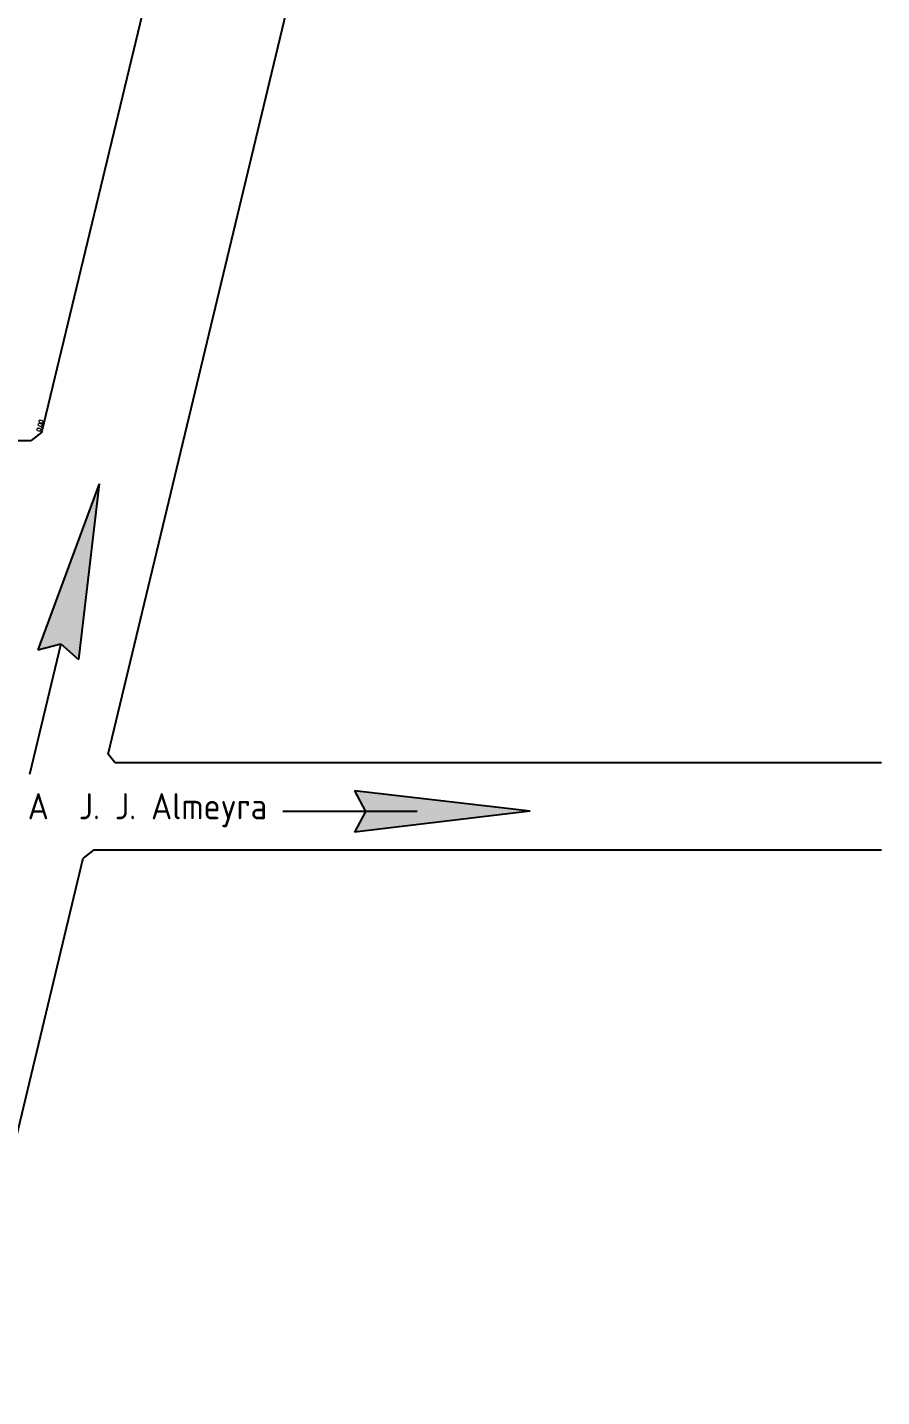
# Model space of a CAD drawing. Extents: x -48 to 13651, y -112 to 3468.
# Drawn here: x 3707 to 4196, y 1471 to 2256 of the extents above; entities that cross this region are included whole.
import ezdxf
from ezdxf.enums import TextEntityAlignment as Align

# ---------------------------------------------------------------- set-up
doc = ezdxf.new("R2010")
doc.units = 0
doc.header["$LTSCALE"] = 6
doc.header["$MEASUREMENT"] = 0
for name, color, linetype in [('MANZANAS', 7, 'CONTINUOUS'), ('NOMB_CALLES', 4, 'CONTINUOUS'), ('PROGRESIVA', 60, 'CONTINUOUS')]:
    doc.layers.add(name, color=color, linetype=linetype)
doc.styles.add('GEOSLAB703LTBT', font='isocp.shx', dxfattribs={"width": 0.9, "height": 8})
doc.styles.add('ROMANS', font='romans.shx', dxfattribs={"width": 0.8, "height": 2.5})

msp = doc.modelspace()

# ---------------------------------------------------------------- hatches: boundary and pattern name
at = {"layer": 'NOMB_CALLES'}
h = msp.add_hatch(color=256, dxfattribs=at)
h.paths.add_polyline_path([(3712.872, 1899.173), (3725.95, 1902.601), (3747.996, 1994.429)])
h.paths.add_polyline_path([(3725.95, 1902.601), (3736.046, 1893.609), (3747.996, 1994.429)])
h = msp.add_hatch(color=256, dxfattribs=at)
h.paths.add_polyline_path([(3894.204, 1818.503), (3900.606, 1806.595), (3995.043, 1806.711)])
h.paths.add_polyline_path([(3900.606, 1806.595), (3894.234, 1794.67), (3995.043, 1806.711)])

# ---------------------------------------------------------------- linework, layer by layer
at = {"layer": 'MANZANAS'}
for p, q in [((3715.183, 2024.007), (3960.376, 3045.311)), ((3753.158, 1839.491), (4042.649, 3045.311)), ((3337.234, 2019.145), (3709.016, 2019.145)), ((3715.183, 2024.007), (3709.016, 2019.145)), ((3756.99, 1834.629), (3753.158, 1839.491)), ((3756.99, 1834.629), (4196.423, 1834.629)), ((3744.987, 1784.629), (3738.819, 1779.767)), ((3744.987, 1784.629), (4196.423, 1784.629)), ((3556.985, 1022.373), (3738.819, 1779.767))]:
    msp.add_line(p, q, dxfattribs=at)
at = {"layer": 'NOMB_CALLES'}
for p, q in [((3747.996, 1994.429), (3712.872, 1899.173)), ((3747.996, 1994.429), (3736.046, 1893.609)), ((3725.95, 1902.601), (3707.971, 1827.712)), ((3712.872, 1899.173), (3725.95, 1902.601)), ((3725.95, 1902.601), (3736.046, 1893.609)), ((3995.043, 1806.711), (3894.204, 1818.503)), ((3894.204, 1818.503), (3900.606, 1806.595)), ((3930.213, 1806.631), (3853.196, 1806.536)), ((3995.043, 1806.711), (3894.234, 1794.67)), ((3900.606, 1806.595), (3894.234, 1794.67))]:
    msp.add_line(p, q, dxfattribs=at)

# ---------------------------------------------------------------- texts
at = {"layer": 'NOMB_CALLES', "style": 'GEOSLAB703LTBT'}
msp.add_text('A  J. J. Almeyra', height=15, dxfattribs=at).set_placement((3707, 1809.629), align=Align.MIDDLE_LEFT)
at = {"layer": 'PROGRESIVA', "style": 'ROMANS', "width": 0.8}
msp.add_text('0,00', height=2.5, rotation=76.5, dxfattribs=at).set_placement((3715.183, 2024.007), align=Align.BOTTOM_LEFT)

doc.saveas('drawing.dxf')
